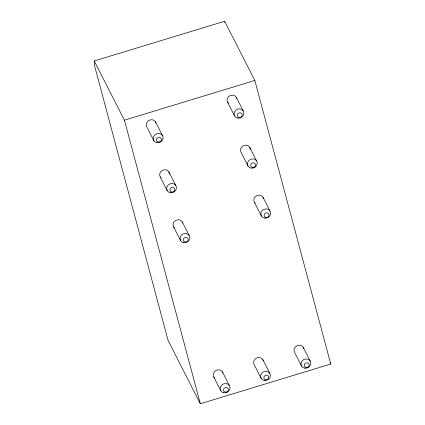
<?xml version="1.0" encoding="UTF-8"?>
<svg xmlns="http://www.w3.org/2000/svg" width="425" height="425" viewBox="0 0 425 425"><rect width="100%" height="100%" fill="white"/><g stroke="black" fill="none" stroke-linecap="round" stroke-linejoin="round"><path stroke-width="0.64" d="M94.238 60.95L224.666 21.25L254.841 80.479L330.762 364.05L200.334 403.75L168.103 340.494L94.823 66.767L94.238 60.95L124.419 120.179L200.334 403.75M124.419 120.179L254.841 80.479M236.279 97.256L243.259 110.952M227.673 102.356L234.653 116.052M249.666 147.273L256.647 160.974M248.046 166.074L241.065 152.373A5.004 4.569 -27 0 1 244.178 145.393A5.004 4.569 -27 0 1 250.282 149.568M263.059 197.29L270.04 210.991M254.458 202.39L261.433 216.091M330.156 362.865L330.762 364.05M303.232 347.347L310.213 361.048M301.607 366.148L294.631 352.447A5.004 4.569 -27 0 1 297.133 345.695A5.004 4.569 -27 0 1 303.705 348.447M155.476 121.853L162.456 135.548M153.855 140.648L146.875 126.953A5.004 4.569 -27 0 1 149.377 120.195A5.004 4.569 -27 0 1 155.948 122.947M168.868 171.87L175.849 185.571M262.836 359.646L269.811 373.347M160.262 176.97L167.243 190.666M182.261 221.887L189.242 235.588M261.21 378.447L254.23 364.746A5.004 4.569 -27 0 1 256.732 357.993A5.004 4.569 -27 0 1 263.303 360.745M173.655 226.987L180.636 240.688M222.434 371.944L229.415 385.645M213.828 377.044L220.809 390.745M224.666 21.25L224.793 22.541M161.027 177.894A5.004 4.569 -27 0 1 162.77 170.218A5.004 4.569 -27 0 1 169.485 174.165M214.593 377.968A5.004 4.569 -27 0 1 215.751 370.589A5.004 4.569 -27 0 1 222.902 373.044M228.438 103.28A5.004 4.569 -27 0 1 229.596 95.901A5.004 4.569 -27 0 1 236.746 98.35M174.42 227.912A5.004 4.569 -27 0 1 175.578 220.532A5.004 4.569 -27 0 1 182.729 222.987M255.218 203.315A5.004 4.569 -27 0 1 256.376 195.941A5.004 4.569 -27 0 1 263.527 198.39M170.186 192.684A5.004 4.569 -27 0 0 176.317 186.665A5.004 4.569 -27 0 0 168.135 185.008A5.004 4.569 -27 0 0 170.186 192.684M171.689 192.01A2.502 2.284 -27 0 0 174.755 189.003A2.502 2.284 -27 0 0 170.659 188.174A2.502 2.284 -27 0 0 171.689 192.01M304.555 368.162A5.004 4.569 -27 0 0 310.68 362.142A5.004 4.569 -27 0 0 302.499 360.485A5.004 4.569 -27 0 0 304.555 368.162M306.053 367.492A2.502 2.284 -27 0 0 309.118 364.48A2.502 2.284 -27 0 0 305.028 363.651A2.502 2.284 -27 0 0 306.053 367.492M223.752 392.758A5.004 4.569 -27 0 0 229.883 386.739A5.004 4.569 -27 0 0 221.696 385.082A5.004 4.569 -27 0 0 223.752 392.758M225.255 392.089A2.502 2.284 -27 0 0 228.321 389.077A2.502 2.284 -27 0 0 224.225 388.248A2.502 2.284 -27 0 0 225.255 392.089M264.153 380.46A5.004 4.569 -27 0 0 270.284 374.441A5.004 4.569 -27 0 0 262.098 372.783A5.004 4.569 -27 0 0 264.153 380.46M265.652 379.791A2.502 2.284 -27 0 0 268.717 376.778A2.502 2.284 -27 0 0 264.626 375.95A2.502 2.284 -27 0 0 265.652 379.791M237.596 118.065A5.004 4.569 -27 0 0 243.727 112.051A5.004 4.569 -27 0 0 235.54 110.394A5.004 4.569 -27 0 0 237.596 118.065M239.094 117.396A2.502 2.284 -27 0 0 242.16 114.389A2.502 2.284 -27 0 0 238.069 113.56A2.502 2.284 -27 0 0 239.094 117.396M250.989 168.087A5.004 4.569 -27 0 0 257.12 162.068A5.004 4.569 -27 0 0 248.933 160.411A5.004 4.569 -27 0 0 250.989 168.087M252.487 167.418A2.502 2.284 -27 0 0 255.553 164.406A2.502 2.284 -27 0 0 251.462 163.577A2.502 2.284 -27 0 0 252.487 167.418M183.579 242.702A5.004 4.569 -27 0 0 189.709 236.683A5.004 4.569 -27 0 0 181.523 235.025A5.004 4.569 -27 0 0 183.579 242.702M185.082 242.032A2.502 2.284 -27 0 0 188.148 239.02A2.502 2.284 -27 0 0 184.052 238.191A2.502 2.284 -27 0 0 185.082 242.032M264.377 218.105A5.004 4.569 -27 0 0 270.507 212.091A5.004 4.569 -27 0 0 262.326 210.428A5.004 4.569 -27 0 0 264.377 218.105M265.88 217.435A2.502 2.284 -27 0 0 268.945 214.428A2.502 2.284 -27 0 0 264.855 213.6A2.502 2.284 -27 0 0 265.88 217.435M156.798 142.662A5.004 4.569 -27 0 0 162.929 136.648A5.004 4.569 -27 0 0 154.742 134.991A5.004 4.569 -27 0 0 156.798 142.662M158.297 141.992A2.502 2.284 -27 0 0 161.362 138.986A2.502 2.284 -27 0 0 157.271 138.157A2.502 2.284 -27 0 0 158.297 141.992"/></g></svg>
